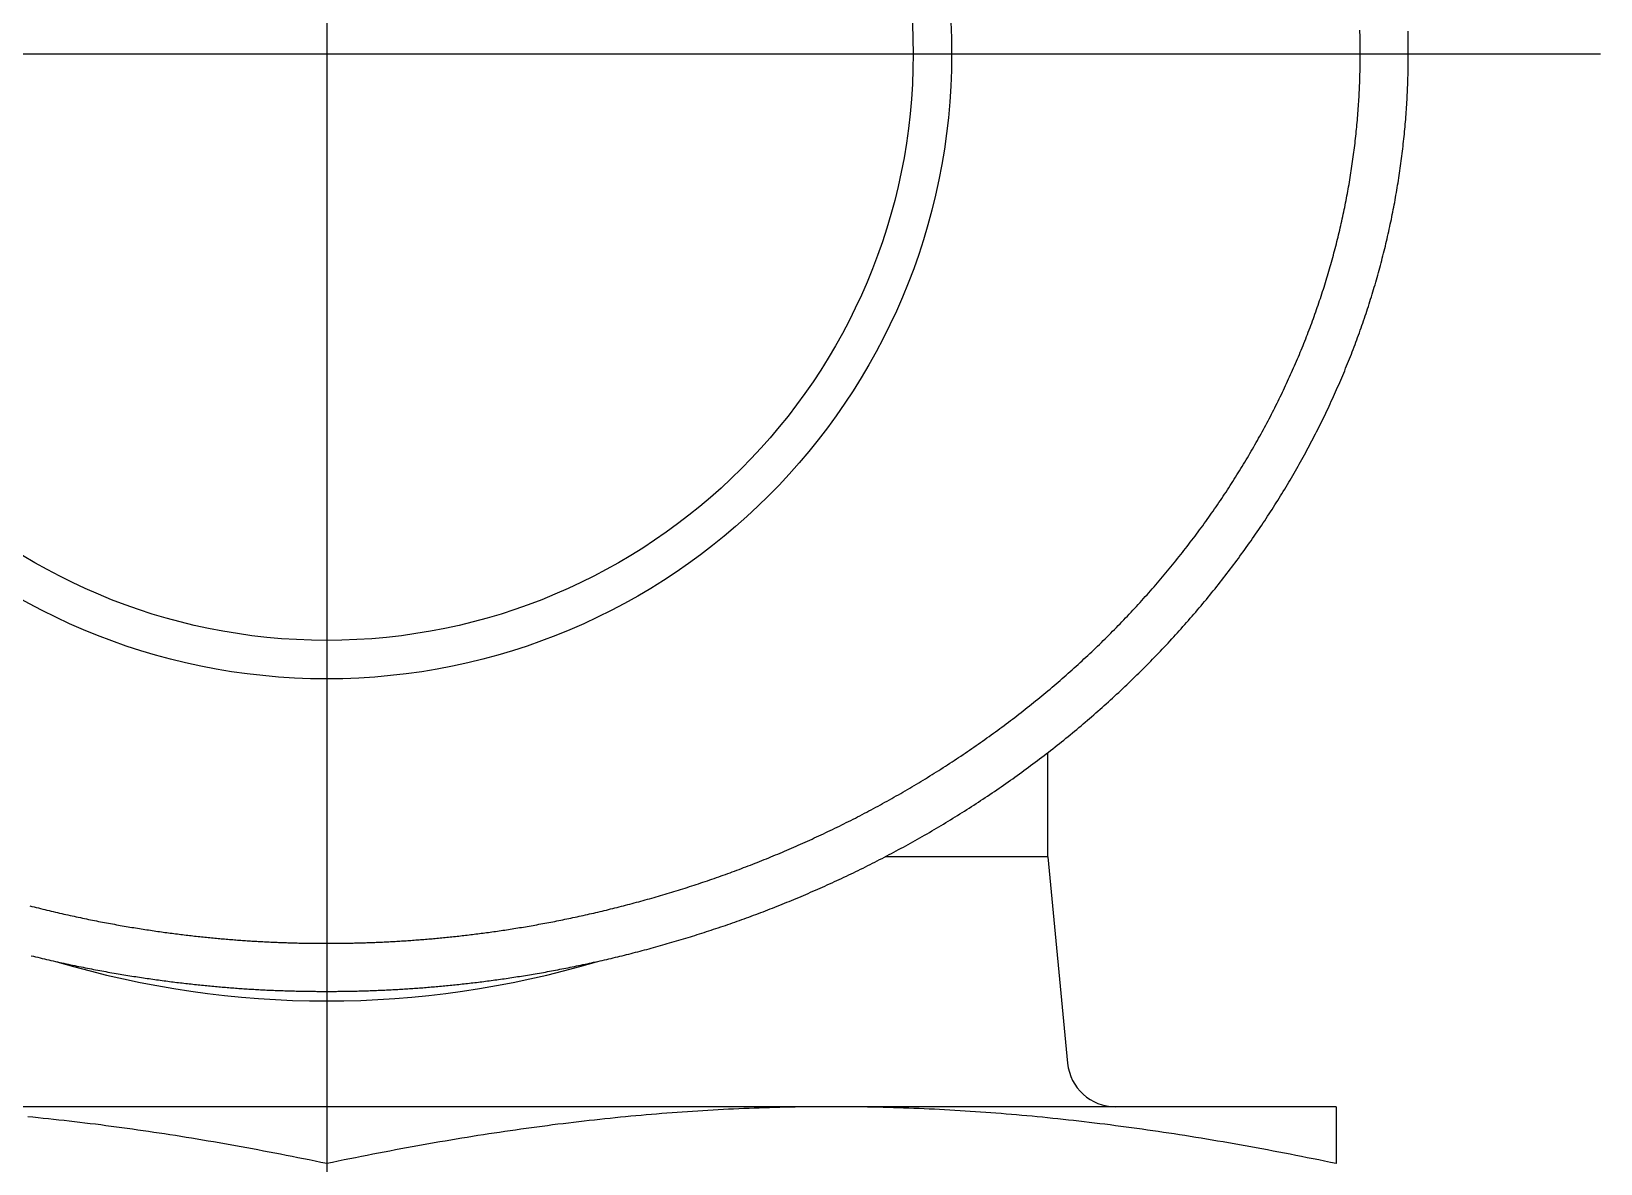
# Model space of a CAD drawing. Extents: x -12.1 to 86.4, y -18.9 to 42.8.
# Drawn here: x 70.1 to 86.42, y 19.41 to 31.18 of the extents above; entities that cross this region are included whole.
import ezdxf

# ---------------------------------------------------------------- set-up
doc = ezdxf.new("R2010")
doc.units = 0
doc.linetypes.add('CENTER', pattern=[50.8, 31.75, -6.35, 6.35, -6.35])
doc.layers.get('0').update_dxf_attribs({"linetype": 'CONTINUOUS'})
doc.layers.add('CENTER', color=1, linetype='CENTER')

msp = doc.modelspace()

# ---------------------------------------------------------------- linework, layer by layer
at = {"color": 7, "linetype": 'CONTINUOUS'}
for p, q in [((80.67332, 22.6), (80.67332, 23.68278)), ((80.67332, 22.6), (78.98165, 22.6)), ((80.67332, 22.6), (80.87985, 20.45214)), ((78.42332, 20), (67.92332, 20)), ((83.67332, 20), (78.42332, 20)), ((83.67332, 20), (83.67332, 19.40878))]:
    msp.add_line(p, q, dxfattribs=at)
at = {"color": 7}
for points in [[(73.1733, 21.7, 0), (73.1895, 21.7, 0), (73.2056, 21.7, 0), (73.2217, 21.7001, 0), (73.2379, 21.7002, 0), (73.254, 21.7003, 0), (73.2701, 21.7004, 0), (73.2862, 21.7005, 0), (73.3023, 21.7006, 0), (73.3184, 21.7008, 0), (73.3345, 21.701, 0), (73.3506, 21.7012, 0), (73.3667, 21.7015, 0), (73.3828, 21.7017, 0), (73.3989, 21.702, 0), (73.415, 21.7023, 0), (73.4311, 21.7026, 0), (73.4472, 21.7029, 0), (73.4633, 21.7033, 0), (73.4794, 21.7037, 0), (73.4955, 21.7041, 0), (73.5116, 21.7045, 0), (73.5277, 21.7049, 0), (73.5439, 21.7054, 0), (73.56, 21.7059, 0), (73.5761, 21.7064, 0), (73.5923, 21.7069, 0), (73.6084, 21.7075, 0), (73.6246, 21.7081, 0), (73.6408, 21.7087, 0), (73.657, 21.7093, 0), (73.6732, 21.7099, 0), (73.6894, 21.7106, 0), (73.7056, 21.7113, 0), (73.7218, 21.712, 0), (73.7381, 21.7127, 0), (73.7543, 21.7134, 0), (73.7706, 21.7142, 0), (73.7869, 21.715, 0), (73.8032, 21.7158, 0), (73.8195, 21.7167, 0), (73.8359, 21.7175, 0), (73.8522, 21.7184, 0), (73.8686, 21.7193, 0), (73.885, 21.7203, 0), (73.9014, 21.7212, 0), (73.9178, 21.7222, 0), (73.9343, 21.7232, 0), (73.9508, 21.7242, 0), (73.9673, 21.7253, 0), (73.9838, 21.7263, 0), (74.0004, 21.7274, 0), (74.017, 21.7285, 0), (74.0336, 21.7297, 0), (74.0502, 21.7308, 0), (74.0668, 21.732, 0), (74.0835, 21.7332, 0), (74.1002, 21.7345, 0), (74.117, 21.7357, 0), (74.1338, 21.737, 0), (74.1505, 21.7383, 0), (74.1674, 21.7397, 0), (74.1842, 21.741, 0), (74.2011, 21.7424, 0), (74.2181, 21.7438, 0), (74.235, 21.7452, 0), (74.252, 21.7467, 0), (74.269, 21.7482, 0), (74.2861, 21.7497, 0), (74.3032, 21.7512, 0), (74.3203, 21.7528, 0), (74.3375, 21.7544, 0), (74.3547, 21.756, 0), (74.372, 21.7576, 0), (74.3893, 21.7593, 0), (74.4066, 21.761, 0), (74.424, 21.7628, 0), (74.4414, 21.7645, 0), (74.4588, 21.7663, 0), (74.4763, 21.7681, 0), (74.4939, 21.77, 0), (74.5115, 21.7719, 0), (74.5291, 21.7738, 0), (74.5468, 21.7757, 0), (74.5645, 21.7777, 0), (74.5823, 21.7797, 0), (74.6001, 21.7818, 0), (74.618, 21.7838, 0), (74.6359, 21.7859, 0), (74.6539, 21.7881, 0), (74.6719, 21.7903, 0), (74.69, 21.7925, 0), (74.7081, 21.7947, 0), (74.7263, 21.797, 0), (74.7445, 21.7993, 0), (74.7628, 21.8016, 0), (74.7811, 21.804, 0), (74.7995, 21.8064, 0), (74.818, 21.8089, 0), (74.8365, 21.8114, 0), (74.855, 21.8139, 0), (74.8737, 21.8165, 0), (74.8923, 21.8191, 0), (74.9111, 21.8217, 0), (74.9299, 21.8244, 0), (74.9488, 21.8271, 0), (74.9677, 21.8299, 0), (74.9867, 21.8326, 0), (75.0057, 21.8355, 0), (75.0249, 21.8383, 0), (75.044, 21.8413, 0), (75.0633, 21.8442, 0), (75.0826, 21.8472, 0), (75.102, 21.8502, 0), (75.1214, 21.8533, 0), (75.1409, 21.8564, 0), (75.1605, 21.8596, 0), (75.1802, 21.8628, 0), (75.1999, 21.866, 0), (75.2197, 21.8693, 0), (75.2396, 21.8727, 0), (75.2595, 21.876, 0), (75.2795, 21.8795, 0), (75.2996, 21.883, 0), (75.3197, 21.8865, 0), (75.3399, 21.8901, 0), (75.3601, 21.8937, 0), (75.3804, 21.8973, 0), (75.4008, 21.9011, 0), (75.4213, 21.9048, 0), (75.4418, 21.9086, 0), (75.4623, 21.9125, 0), (75.483, 21.9164, 0), (75.5036, 21.9204, 0), (75.5244, 21.9244, 0), (75.5452, 21.9284, 0), (75.5661, 21.9325, 0), (75.587, 21.9367, 0), (75.608, 21.9409, 0), (75.629, 21.9451, 0), (75.6501, 21.9494, 0), (75.6712, 21.9537, 0), (75.6924, 21.9581, 0), (75.7137, 21.9626, 0), (75.735, 21.9671, 0), (75.7563, 21.9716, 0), (75.7777, 21.9762, 0), (75.7992, 21.9809, 0), (75.8207, 21.9856, 0), (75.8423, 21.9903, 0), (75.8639, 21.9951, 0), (75.8855, 22, 0), (75.9072, 22.0049, 0), (75.929, 22.0098, 0), (75.9508, 22.0149, 0), (75.9726, 22.0199, 0), (75.9945, 22.025, 0), (76.0165, 22.0302, 0), (76.0384, 22.0354, 0), (76.0605, 22.0407, 0), (76.0825, 22.046, 0), (76.1047, 22.0514, 0), (76.1268, 22.0568, 0), (76.149, 22.0623, 0), (76.1712, 22.0678, 0), (76.1935, 22.0734, 0), (76.2158, 22.0791, 0), (76.2382, 22.0848, 0), (76.2606, 22.0905, 0), (76.283, 22.0963, 0), (76.3055, 22.1022, 0), (76.328, 22.1081, 0), (76.3505, 22.1141, 0), (76.3731, 22.1201, 0), (76.3957, 22.1262, 0), (76.4184, 22.1324, 0), (76.4411, 22.1386, 0), (76.4638, 22.1448, 0), (76.4865, 22.1511, 0), (76.5093, 22.1575, 0), (76.5321, 22.1639, 0), (76.5549, 22.1704, 0), (76.5778, 22.1769, 0), (76.6007, 22.1835, 0), (76.6236, 22.1902, 0), (76.6466, 22.1969, 0), (76.6696, 22.2036, 0), (76.6926, 22.2105, 0), (76.7156, 22.2173, 0), (76.7387, 22.2243, 0), (76.7618, 22.2313, 0), (76.7849, 22.2383, 0), (76.808, 22.2454, 0), (76.8312, 22.2526, 0), (76.8543, 22.2599, 0), (76.8775, 22.2671, 0), (76.9008, 22.2745, 0), (76.924, 22.2819, 0), (76.9473, 22.2894, 0), (76.9706, 22.2969, 0), (76.9939, 22.3045, 0), (77.0172, 22.3122, 0), (77.0405, 22.3199, 0), (77.0639, 22.3276, 0), (77.0873, 22.3355, 0), (77.1106, 22.3434, 0), (77.134, 22.3513, 0), (77.1575, 22.3593, 0), (77.1809, 22.3674, 0), (77.2043, 22.3756, 0), (77.2278, 22.3838, 0), (77.2513, 22.392, 0), (77.2748, 22.4003, 0), (77.2983, 22.4087, 0), (77.3218, 22.4172, 0), (77.3453, 22.4257, 0), (77.3688, 22.4342, 0), (77.3924, 22.4429, 0), (77.416, 22.4516, 0), (77.4395, 22.4603, 0), (77.4631, 22.4691, 0), (77.4867, 22.478, 0), (77.5103, 22.4869, 0), (77.5339, 22.4959, 0), (77.5575, 22.505, 0), (77.5812, 22.5141, 0), (77.6048, 22.5233, 0), (77.6285, 22.5325, 0), (77.6521, 22.5418, 0), (77.6758, 22.5512, 0), (77.6994, 22.5606, 0), (77.7231, 22.5701, 0), (77.7468, 22.5797, 0), (77.7705, 22.5893, 0), (77.7942, 22.599, 0), (77.8179, 22.6088, 0), (77.8416, 22.6186, 0), (77.8653, 22.6284, 0), (77.889, 22.6384, 0), (77.9128, 22.6484, 0), (77.9365, 22.6585, 0), (77.9602, 22.6686, 0), (77.9839, 22.6788, 0), (78.0077, 22.689, 0), (78.0314, 22.6994, 0), (78.0552, 22.7098, 0), (78.0789, 22.7202, 0), (78.1026, 22.7307, 0), (78.1264, 22.7413, 0), (78.1501, 22.7519, 0), (78.1739, 22.7627, 0), (78.1976, 22.7734, 0), (78.2214, 22.7843, 0), (78.2451, 22.7952, 0), (78.2689, 22.8062, 0), (78.2926, 22.8172, 0), (78.3163, 22.8283, 0), (78.3401, 22.8395, 0), (78.3638, 22.8507, 0), (78.3875, 22.862, 0), (78.4113, 22.8734, 0), (78.435, 22.8848, 0), (78.4587, 22.8963, 0), (78.4825, 22.9079, 0), (78.5062, 22.9195, 0), (78.5299, 22.9312, 0), (78.5536, 22.9429, 0), (78.5773, 22.9548, 0), (78.601, 22.9667, 0), (78.6247, 22.9786, 0), (78.6484, 22.9907, 0), (78.672, 23.0028, 0), (78.6957, 23.0149, 0), (78.7194, 23.0272, 0), (78.743, 23.0395, 0), (78.7667, 23.0518, 0), (78.7903, 23.0643, 0), (78.8139, 23.0768, 0), (78.8376, 23.0893, 0), (78.8612, 23.102, 0), (78.8848, 23.1147, 0), (78.9084, 23.1275, 0), (78.9319, 23.1403, 0), (78.9555, 23.1532, 0), (78.9791, 23.1662, 0), (79.0026, 23.1792, 0), (79.0261, 23.1924, 0), (79.0497, 23.2055, 0), (79.0732, 23.2188, 0), (79.0967, 23.2321, 0), (79.1201, 23.2455, 0), (79.1436, 23.259, 0), (79.167, 23.2725, 0), (79.1904, 23.2861, 0), (79.2138, 23.2997, 0), (79.2372, 23.3135, 0), (79.2606, 23.3272, 0), (79.2839, 23.3411, 0), (79.3073, 23.355, 0), (79.3306, 23.369, 0), (79.3539, 23.3831, 0), (79.3772, 23.3972, 0), (79.4004, 23.4114, 0), (79.4236, 23.4256, 0), (79.4468, 23.44, 0), (79.47, 23.4544, 0), (79.4932, 23.4688, 0), (79.5163, 23.4833, 0), (79.5394, 23.4979, 0), (79.5625, 23.5126, 0), (79.5856, 23.5273, 0), (79.6086, 23.5421, 0), (79.6316, 23.5569, 0), (79.6546, 23.5718, 0), (79.6776, 23.5868, 0), (79.7005, 23.6019, 0), (79.7234, 23.617, 0), (79.7463, 23.6321, 0), (79.7691, 23.6474, 0), (79.792, 23.6627, 0), (79.8147, 23.6781, 0), (79.8375, 23.6935, 0), (79.8602, 23.709, 0), (79.8829, 23.7245, 0), (79.9056, 23.7402, 0), (79.9282, 23.7559, 0), (79.9508, 23.7716, 0), (79.9734, 23.7874, 0), (79.9959, 23.8033, 0), (80.0184, 23.8193, 0), (80.0409, 23.8353, 0), (80.0633, 23.8513, 0), (80.0857, 23.8675, 0), (80.1081, 23.8837, 0), (80.1304, 23.9, 0), (80.1527, 23.9163, 0), (80.175, 23.9327, 0), (80.1972, 23.9491, 0), (80.2194, 23.9656, 0), (80.2415, 23.9822, 0), (80.2636, 23.9989, 0), (80.2857, 24.0156, 0), (80.3077, 24.0323, 0), (80.3297, 24.0492, 0), (80.3516, 24.0661, 0), (80.3735, 24.083, 0), (80.3954, 24.1, 0), (80.4172, 24.1171, 0), (80.4389, 24.1342, 0), (80.4607, 24.1514, 0), (80.4824, 24.1687, 0), (80.504, 24.186, 0), (80.5256, 24.2034, 0), (80.5471, 24.2209, 0), (80.5686, 24.2384, 0), (80.5901, 24.2559, 0), (80.6115, 24.2735, 0), (80.6329, 24.2912, 0), (80.6542, 24.309, 0), (80.6755, 24.3268, 0), (80.6967, 24.3446, 0), (80.7179, 24.3625, 0), (80.739, 24.3805, 0), (80.7601, 24.3985, 0), (80.7811, 24.4166, 0), (80.8021, 24.4348, 0), (80.823, 24.453, 0), (80.8439, 24.4712, 0), (80.8647, 24.4895, 0), (80.8855, 24.5079, 0), (80.9062, 24.5263, 0), (80.9269, 24.5448, 0), (80.9475, 24.5633, 0), (80.968, 24.5819, 0), (80.9886, 24.6006, 0), (81.009, 24.6193, 0), (81.0294, 24.638, 0), (81.0498, 24.6568, 0), (81.07, 24.6757, 0), (81.0903, 24.6946, 0), (81.1105, 24.7135, 0), (81.1306, 24.7325, 0), (81.1507, 24.7516, 0), (81.1707, 24.7707, 0), (81.1906, 24.7899, 0), (81.2105, 24.8091, 0), (81.2304, 24.8284, 0), (81.2501, 24.8477, 0), (81.2698, 24.8671, 0), (81.2895, 24.8865, 0), (81.3091, 24.906, 0), (81.3286, 24.9255, 0), (81.3481, 24.945, 0), (81.3675, 24.9647, 0), (81.3869, 24.9843, 0), (81.4062, 25.004, 0), (81.4254, 25.0238, 0), (81.4446, 25.0436, 0), (81.4637, 25.0635, 0), (81.4827, 25.0834, 0), (81.5017, 25.1033, 0), (81.5206, 25.1233, 0), (81.5395, 25.1433, 0), (81.5583, 25.1634, 0), (81.577, 25.1836, 0), (81.5957, 25.2037, 0), (81.6142, 25.224, 0), (81.6328, 25.2442, 0), (81.6512, 25.2645, 0), (81.6696, 25.2849, 0), (81.6879, 25.3053, 0), (81.7062, 25.3257, 0), (81.7244, 25.3462, 0), (81.7425, 25.3667, 0), (81.7605, 25.3873, 0), (81.7785, 25.4079, 0), (81.7964, 25.4286, 0), (81.8142, 25.4492, 0), (81.832, 25.47, 0), (81.8497, 25.4907, 0), (81.8673, 25.5115, 0), (81.8849, 25.5324, 0), (81.9024, 25.5533, 0), (81.9198, 25.5742, 0), (81.9371, 25.5951, 0), (81.9544, 25.6161, 0), (81.9716, 25.6372, 0), (81.9887, 25.6582, 0), (82.0058, 25.6793, 0), (82.0228, 25.7005, 0), (82.0397, 25.7216, 0), (82.0565, 25.7428, 0), (82.0733, 25.7641, 0), (82.09, 25.7854, 0), (82.1066, 25.8067, 0), (82.1232, 25.828, 0), (82.1396, 25.8494, 0), (82.156, 25.8708, 0), (82.1724, 25.8922, 0), (82.1886, 25.9137, 0), (82.2048, 25.9352, 0), (82.2209, 25.9567, 0), (82.237, 25.9783, 0), (82.2529, 25.9999, 0), (82.2688, 26.0215, 0), (82.2846, 26.0432, 0), (82.3003, 26.0649, 0), (82.316, 26.0866, 0), (82.3316, 26.1083, 0), (82.3471, 26.1301, 0), (82.3625, 26.1519, 0), (82.3779, 26.1737, 0), (82.3932, 26.1955, 0), (82.4084, 26.2174, 0), (82.4235, 26.2393, 0), (82.4385, 26.2612, 0), (82.4535, 26.2832, 0), (82.4684, 26.3051, 0), (82.4832, 26.3271, 0), (82.4979, 26.3492, 0), (82.5126, 26.3712, 0), (82.5272, 26.3933, 0), (82.5417, 26.4154, 0), (82.5561, 26.4375, 0), (82.5704, 26.4596, 0), (82.5847, 26.4818, 0), (82.5989, 26.504, 0), (82.613, 26.5262, 0), (82.627, 26.5484, 0), (82.641, 26.5706, 0), (82.6549, 26.5929, 0), (82.6686, 26.6152, 0), (82.6824, 26.6375, 0), (82.696, 26.6598, 0), (82.7096, 26.6822, 0), (82.7231, 26.7046, 0), (82.7365, 26.7269, 0), (82.7498, 26.7494, 0), (82.7631, 26.7718, 0), (82.7762, 26.7943, 0), (82.7893, 26.8167, 0), (82.8024, 26.8392, 0), (82.8153, 26.8617, 0), (82.8282, 26.8843, 0), (82.841, 26.9068, 0), (82.8537, 26.9294, 0), (82.8663, 26.952, 0), (82.8789, 26.9746, 0), (82.8914, 26.9973, 0), (82.9038, 27.0199, 0), (82.9161, 27.0426, 0), (82.9284, 27.0653, 0), (82.9406, 27.088, 0), (82.9527, 27.1107, 0), (82.9647, 27.1334, 0), (82.9766, 27.1562, 0), (82.9885, 27.179, 0), (83.0003, 27.2018, 0), (83.012, 27.2246, 0), (83.0237, 27.2474, 0), (83.0352, 27.2703, 0), (83.0467, 27.2931, 0), (83.0581, 27.316, 0), (83.0695, 27.3389, 0), (83.0807, 27.3618, 0), (83.0919, 27.3848, 0), (83.103, 27.4077, 0), (83.114, 27.4307, 0), (83.125, 27.4536, 0), (83.1359, 27.4766, 0), (83.1467, 27.4996, 0), (83.1574, 27.5227, 0), (83.168, 27.5457, 0), (83.1786, 27.5688, 0), (83.1891, 27.5918, 0), (83.1995, 27.6149, 0), (83.2099, 27.638, 0), (83.2201, 27.6611, 0), (83.2303, 27.6842, 0), (83.2405, 27.7074, 0), (83.2505, 27.7305, 0), (83.2605, 27.7537, 0), (83.2703, 27.7769, 0), (83.2802, 27.8001, 0), (83.2899, 27.8233, 0), (83.2996, 27.8465, 0), (83.3091, 27.8698, 0), (83.3187, 27.893, 0), (83.3281, 27.9163, 0), (83.3374, 27.9395, 0), (83.3467, 27.9628, 0), (83.3559, 27.9861, 0), (83.3651, 28.0094, 0), (83.3741, 28.0327, 0), (83.3831, 28.0561, 0), (83.392, 28.0794, 0), (83.4008, 28.1028, 0), (83.4096, 28.1261, 0), (83.4183, 28.1495, 0), (83.4269, 28.1729, 0), (83.4354, 28.1963, 0), (83.4439, 28.2197, 0), (83.4522, 28.2431, 0), (83.4605, 28.2666, 0), (83.4688, 28.29, 0), (83.4769, 28.3135, 0), (83.485, 28.3369, 0), (83.493, 28.3604, 0), (83.5009, 28.3839, 0), (83.5088, 28.4074, 0), (83.5166, 28.4309, 0), (83.5243, 28.4544, 0), (83.5319, 28.4779, 0), (83.5394, 28.5015, 0), (83.5469, 28.525, 0), (83.5543, 28.5486, 0), (83.5617, 28.5721, 0), (83.5689, 28.5957, 0), (83.5761, 28.6193, 0), (83.5832, 28.6429, 0), (83.5902, 28.6664, 0), (83.5972, 28.6901, 0), (83.6041, 28.7137, 0), (83.6109, 28.7373, 0), (83.6176, 28.7609, 0), (83.6243, 28.7846, 0), (83.6309, 28.8082, 0), (83.6374, 28.8319, 0), (83.6438, 28.8555, 0), (83.6502, 28.8792, 0), (83.6565, 28.9029, 0), (83.6627, 28.9266, 0), (83.6688, 28.9502, 0), (83.6749, 28.9739, 0), (83.6809, 28.9976, 0), (83.6868, 29.0214, 0), (83.6926, 29.0451, 0), (83.6984, 29.0688, 0), (83.7041, 29.0925, 0), (83.7097, 29.1163, 0), (83.7153, 29.14, 0), (83.7208, 29.1638, 0), (83.7262, 29.1875, 0), (83.7315, 29.2113, 0), (83.7367, 29.2351, 0), (83.7419, 29.2588, 0), (83.747, 29.2826, 0), (83.7521, 29.3064, 0), (83.757, 29.3302, 0), (83.7619, 29.354, 0), (83.7667, 29.3778, 0), (83.7715, 29.4016, 0), (83.7761, 29.4254, 0), (83.7807, 29.4492, 0), (83.7852, 29.473, 0), (83.7897, 29.4969, 0), (83.7941, 29.5207, 0), (83.7984, 29.5445, 0), (83.8026, 29.5684, 0), (83.8068, 29.5922, 0), (83.8108, 29.6161, 0), (83.8148, 29.6399, 0), (83.8188, 29.6638, 0), (83.8226, 29.6876, 0), (83.8264, 29.7115, 0), (83.8301, 29.7354, 0), (83.8338, 29.7592, 0), (83.8374, 29.7831, 0), (83.8409, 29.807, 0), (83.8443, 29.8309, 0), (83.8476, 29.8548, 0), (83.8509, 29.8787, 0), (83.8541, 29.9026, 0), (83.8572, 29.9264, 0), (83.8603, 29.9503, 0), (83.8633, 29.9743, 0), (83.8662, 29.9982, 0), (83.8691, 30.0221, 0), (83.8718, 30.046, 0), (83.8745, 30.0699, 0), (83.8771, 30.0938, 0), (83.8797, 30.1177, 0), (83.8822, 30.1417, 0), (83.8846, 30.1656, 0), (83.8869, 30.1895, 0), (83.8892, 30.2134, 0), (83.8914, 30.2374, 0), (83.8935, 30.2613, 0), (83.8955, 30.2852, 0), (83.8975, 30.3092, 0), (83.8994, 30.3331, 0), (83.9012, 30.3571, 0), (83.903, 30.381, 0), (83.9046, 30.405, 0), (83.9062, 30.4289, 0), (83.9078, 30.4529, 0), (83.9092, 30.4768, 0), (83.9106, 30.5008, 0), (83.9119, 30.5247, 0), (83.9132, 30.5487, 0), (83.9144, 30.5726, 0), (83.9155, 30.5966, 0), (83.9165, 30.6205, 0), (83.9175, 30.6445, 0), (83.9183, 30.6685, 0), (83.9191, 30.6924, 0), (83.9199, 30.7164, 0), (83.9206, 30.7403, 0), (83.9212, 30.7643, 0), (83.9217, 30.7883, 0), (83.9221, 30.8122, 0), (83.9225, 30.8362, 0), (83.9228, 30.8601, 0), (83.923, 30.8841, 0), (83.9232, 30.9081, 0), (83.9233, 30.932, 0), (83.9233, 30.956, 0), (83.9233, 30.98, 0), (83.9231, 31.0039, 0), (83.9229, 31.0279, 0), (83.9227, 31.0519, 0), (83.9223, 31.0758, 0), (83.9219, 31.0998, 0), (83.9214, 31.1238, 0), (83.9208, 31.1477, 0), (83.9202, 31.1717, 0), (83.9195, 31.1956, 0)], [(73.1733, 21.2, 0), (73.1901, 21.2, 0), (73.2069, 21.2, 0), (73.2237, 21.2001, 0), (73.2405, 21.2002, 0), (73.2572, 21.2003, 0), (73.274, 21.2004, 0), (73.2907, 21.2005, 0), (73.3075, 21.2007, 0), (73.3242, 21.2008, 0), (73.341, 21.201, 0), (73.3577, 21.2013, 0), (73.3745, 21.2015, 0), (73.3912, 21.2018, 0), (73.4079, 21.2021, 0), (73.4247, 21.2024, 0), (73.4414, 21.2027, 0), (73.4582, 21.2031, 0), (73.4749, 21.2034, 0), (73.4917, 21.2038, 0), (73.5084, 21.2042, 0), (73.5252, 21.2047, 0), (73.5419, 21.2051, 0), (73.5587, 21.2056, 0), (73.5755, 21.2061, 0), (73.5923, 21.2067, 0), (73.6091, 21.2072, 0), (73.6259, 21.2078, 0), (73.6427, 21.2084, 0), (73.6595, 21.209, 0), (73.6763, 21.2096, 0), (73.6932, 21.2103, 0), (73.71, 21.211, 0), (73.7269, 21.2117, 0), (73.7438, 21.2124, 0), (73.7607, 21.2132, 0), (73.7776, 21.214, 0), (73.7945, 21.2148, 0), (73.8115, 21.2156, 0), (73.8284, 21.2165, 0), (73.8454, 21.2173, 0), (73.8624, 21.2182, 0), (73.8794, 21.2192, 0), (73.8965, 21.2201, 0), (73.9135, 21.2211, 0), (73.9306, 21.2221, 0), (73.9477, 21.2231, 0), (73.9648, 21.2241, 0), (73.982, 21.2252, 0), (73.9991, 21.2263, 0), (74.0163, 21.2274, 0), (74.0335, 21.2285, 0), (74.0508, 21.2297, 0), (74.068, 21.2309, 0), (74.0853, 21.2321, 0), (74.1027, 21.2333, 0), (74.12, 21.2346, 0), (74.1374, 21.2359, 0), (74.1548, 21.2372, 0), (74.1723, 21.2385, 0), (74.1897, 21.2399, 0), (74.2072, 21.2413, 0), (74.2248, 21.2427, 0), (74.2424, 21.2441, 0), (74.26, 21.2456, 0), (74.2776, 21.2471, 0), (74.2953, 21.2486, 0), (74.313, 21.2501, 0), (74.3307, 21.2517, 0), (74.3485, 21.2533, 0), (74.3664, 21.2549, 0), (74.3842, 21.2566, 0), (74.4021, 21.2582, 0), (74.4201, 21.26, 0), (74.4381, 21.2617, 0), (74.4561, 21.2635, 0), (74.4742, 21.2653, 0), (74.4923, 21.2671, 0), (74.5104, 21.269, 0), (74.5286, 21.2709, 0), (74.5469, 21.2728, 0), (74.5652, 21.2748, 0), (74.5835, 21.2768, 0), (74.6019, 21.2788, 0), (74.6204, 21.2808, 0), (74.6389, 21.2829, 0), (74.6574, 21.2851, 0), (74.676, 21.2872, 0), (74.6946, 21.2894, 0), (74.7133, 21.2916, 0), (74.7321, 21.2939, 0), (74.7509, 21.2962, 0), (74.7697, 21.2985, 0), (74.7886, 21.3009, 0), (74.8076, 21.3033, 0), (74.8266, 21.3057, 0), (74.8457, 21.3082, 0), (74.8648, 21.3107, 0), (74.884, 21.3133, 0), (74.9033, 21.3159, 0), (74.9226, 21.3185, 0), (74.942, 21.3212, 0), (74.9614, 21.3239, 0), (74.9809, 21.3266, 0), (75.0005, 21.3294, 0), (75.0201, 21.3322, 0), (75.0398, 21.3351, 0), (75.0596, 21.338, 0), (75.0794, 21.3409, 0), (75.0993, 21.3439, 0), (75.1193, 21.3469, 0), (75.1393, 21.35, 0), (75.1594, 21.3531, 0), (75.1796, 21.3563, 0), (75.1998, 21.3595, 0), (75.2201, 21.3627, 0), (75.2405, 21.366, 0), (75.2609, 21.3693, 0), (75.2815, 21.3727, 0), (75.3021, 21.3762, 0), (75.3227, 21.3796, 0), (75.3435, 21.3832, 0), (75.3643, 21.3867, 0), (75.3852, 21.3903, 0), (75.4061, 21.394, 0), (75.4271, 21.3977, 0), (75.4482, 21.4015, 0), (75.4693, 21.4053, 0), (75.4906, 21.4092, 0), (75.5118, 21.4131, 0), (75.5332, 21.4171, 0), (75.5546, 21.4211, 0), (75.576, 21.4251, 0), (75.5976, 21.4293, 0), (75.6192, 21.4334, 0), (75.6408, 21.4376, 0), (75.6625, 21.4419, 0), (75.6843, 21.4462, 0), (75.7061, 21.4506, 0), (75.728, 21.455, 0), (75.75, 21.4595, 0), (75.772, 21.464, 0), (75.794, 21.4686, 0), (75.8162, 21.4732, 0), (75.8383, 21.4779, 0), (75.8606, 21.4826, 0), (75.8829, 21.4874, 0), (75.9052, 21.4923, 0), (75.9276, 21.4971, 0), (75.95, 21.5021, 0), (75.9725, 21.5071, 0), (75.9951, 21.5121, 0), (76.0177, 21.5172, 0), (76.0403, 21.5224, 0), (76.063, 21.5276, 0), (76.0858, 21.5329, 0), (76.1086, 21.5382, 0), (76.1314, 21.5436, 0), (76.1543, 21.549, 0), (76.1772, 21.5545, 0), (76.2002, 21.5601, 0), (76.2232, 21.5657, 0), (76.2463, 21.5713, 0), (76.2694, 21.577, 0), (76.2926, 21.5828, 0), (76.3158, 21.5886, 0), (76.339, 21.5945, 0), (76.3623, 21.6004, 0), (76.3856, 21.6064, 0), (76.409, 21.6125, 0), (76.4324, 21.6186, 0), (76.4558, 21.6247, 0), (76.4793, 21.631, 0), (76.5028, 21.6372, 0), (76.5263, 21.6436, 0), (76.5499, 21.65, 0), (76.5735, 21.6564, 0), (76.5972, 21.6629, 0), (76.6209, 21.6695, 0), (76.6446, 21.6762, 0), (76.6684, 21.6828, 0), (76.6922, 21.6896, 0), (76.716, 21.6964, 0), (76.7398, 21.7033, 0), (76.7637, 21.7102, 0), (76.7876, 21.7172, 0), (76.8116, 21.7242, 0), (76.8355, 21.7313, 0), (76.8595, 21.7385, 0), (76.8836, 21.7457, 0), (76.9076, 21.753, 0), (76.9317, 21.7604, 0), (76.9558, 21.7678, 0), (76.9799, 21.7753, 0), (77.0041, 21.7828, 0), (77.0283, 21.7904, 0), (77.0524, 21.7981, 0), (77.0767, 21.8058, 0), (77.1009, 21.8136, 0), (77.1252, 21.8214, 0), (77.1495, 21.8293, 0), (77.1738, 21.8373, 0), (77.1981, 21.8453, 0), (77.2224, 21.8534, 0), (77.2468, 21.8616, 0), (77.2712, 21.8698, 0), (77.2956, 21.8781, 0), (77.32, 21.8865, 0), (77.3444, 21.8949, 0), (77.3688, 21.9034, 0), (77.3933, 21.9119, 0), (77.4177, 21.9205, 0), (77.4422, 21.9292, 0), (77.4667, 21.938, 0), (77.4912, 21.9468, 0), (77.5158, 21.9556, 0), (77.5403, 21.9646, 0), (77.5649, 21.9735, 0), (77.5894, 21.9826, 0), (77.614, 21.9917, 0), (77.6386, 22.0009, 0), (77.6632, 22.0102, 0), (77.6878, 22.0195, 0), (77.7124, 22.0289, 0), (77.737, 22.0383, 0), (77.7617, 22.0478, 0), (77.7863, 22.0574, 0), (77.811, 22.067, 0), (77.8357, 22.0767, 0), (77.8603, 22.0865, 0), (77.885, 22.0964, 0), (77.9097, 22.1063, 0), (77.9344, 22.1162, 0), (77.9591, 22.1263, 0), (77.9839, 22.1364, 0), (78.0086, 22.1465, 0), (78.0333, 22.1568, 0), (78.058, 22.1671, 0), (78.0828, 22.1775, 0), (78.1075, 22.1879, 0), (78.1323, 22.1984, 0), (78.157, 22.209, 0), (78.1818, 22.2196, 0), (78.2066, 22.2303, 0), (78.2313, 22.2411, 0), (78.2561, 22.2519, 0), (78.2809, 22.2628, 0), (78.3057, 22.2738, 0), (78.3304, 22.2848, 0), (78.3552, 22.2959, 0), (78.38, 22.3071, 0), (78.4048, 22.3184, 0), (78.4296, 22.3297, 0), (78.4543, 22.3411, 0), (78.4791, 22.3525, 0), (78.5039, 22.364, 0), (78.5287, 22.3756, 0), (78.5535, 22.3873, 0), (78.5783, 22.399, 0), (78.603, 22.4108, 0), (78.6278, 22.4227, 0), (78.6526, 22.4346, 0), (78.6773, 22.4466, 0), (78.7021, 22.4587, 0), (78.7269, 22.4708, 0), (78.7516, 22.483, 0), (78.7764, 22.4953, 0), (78.8011, 22.5077, 0), (78.8259, 22.5201, 0), (78.8506, 22.5326, 0), (78.8754, 22.5452, 0), (78.9001, 22.5578, 0), (78.9248, 22.5705, 0), (78.9495, 22.5833, 0), (78.9742, 22.5961, 0), (78.999, 22.6091, 0), (79.0236, 22.6221, 0), (79.0483, 22.6351, 0), (79.073, 22.6482, 0), (79.0977, 22.6615, 0), (79.1223, 22.6747, 0), (79.147, 22.6881, 0), (79.1716, 22.7015, 0), (79.1963, 22.715, 0), (79.2209, 22.7286, 0), (79.2455, 22.7422, 0), (79.2701, 22.7559, 0), (79.2946, 22.7697, 0), (79.3192, 22.7835, 0), (79.3438, 22.7975, 0), (79.3683, 22.8114, 0), (79.3928, 22.8255, 0), (79.4173, 22.8396, 0), (79.4418, 22.8538, 0), (79.4663, 22.8681, 0), (79.4907, 22.8825, 0), (79.5152, 22.8969, 0), (79.5396, 22.9114, 0), (79.564, 22.9259, 0), (79.5883, 22.9406, 0), (79.6127, 22.9553, 0), (79.637, 22.97, 0), (79.6613, 22.9849, 0), (79.6856, 22.9998, 0), (79.7099, 23.0148, 0), (79.7342, 23.0298, 0), (79.7584, 23.0449, 0), (79.7826, 23.0601, 0), (79.8068, 23.0754, 0), (79.8309, 23.0907, 0), (79.8551, 23.1061, 0), (79.8792, 23.1216, 0), (79.9032, 23.1371, 0), (79.9273, 23.1527, 0), (79.9513, 23.1684, 0), (79.9753, 23.1841, 0), (79.9993, 23.2, 0), (80.0232, 23.2158, 0), (80.0471, 23.2318, 0), (80.071, 23.2478, 0), (80.0949, 23.2639, 0), (80.1187, 23.2801, 0), (80.1425, 23.2963, 0), (80.1663, 23.3126, 0), (80.19, 23.3289, 0), (80.2137, 23.3454, 0), (80.2374, 23.3619, 0), (80.261, 23.3784, 0), (80.2846, 23.3951, 0), (80.3082, 23.4118, 0), (80.3317, 23.4285, 0), (80.3552, 23.4454, 0), (80.3786, 23.4623, 0), (80.4021, 23.4792, 0), (80.4254, 23.4963, 0), (80.4488, 23.5134, 0), (80.4721, 23.5305, 0), (80.4954, 23.5478, 0), (80.5186, 23.5651, 0), (80.5418, 23.5825, 0), (80.565, 23.5999, 0), (80.5881, 23.6174, 0), (80.6112, 23.635, 0), (80.6342, 23.6526, 0), (80.6572, 23.6703, 0), (80.6801, 23.6881, 0), (80.7031, 23.7059, 0), (80.7259, 23.7238, 0), (80.7487, 23.7418, 0), (80.7715, 23.7598, 0), (80.7943, 23.7779, 0), (80.8169, 23.7961, 0), (80.8396, 23.8143, 0), (80.8622, 23.8326, 0), (80.8847, 23.8509, 0), (80.9072, 23.8694, 0), (80.9297, 23.8878, 0), (80.9521, 23.9064, 0), (80.9745, 23.925, 0), (80.9968, 23.9437, 0), (81.019, 23.9624, 0), (81.0413, 23.9812, 0), (81.0634, 24.0001, 0), (81.0855, 24.019, 0), (81.1076, 24.0379, 0), (81.1296, 24.057, 0), (81.1516, 24.0761, 0), (81.1735, 24.0952, 0), (81.1953, 24.1145, 0), (81.2171, 24.1337, 0), (81.2389, 24.1531, 0), (81.2606, 24.1725, 0), (81.2822, 24.1919, 0), (81.3038, 24.2114, 0), (81.3253, 24.231, 0), (81.3468, 24.2506, 0), (81.3682, 24.2703, 0), (81.3896, 24.2901, 0), (81.4109, 24.3099, 0), (81.4322, 24.3297, 0), (81.4534, 24.3496, 0), (81.4745, 24.3696, 0), (81.4956, 24.3896, 0), (81.5166, 24.4097, 0), (81.5375, 24.4298, 0), (81.5584, 24.45, 0), (81.5793, 24.4703, 0), (81.6001, 24.4906, 0), (81.6208, 24.5109, 0), (81.6414, 24.5313, 0), (81.662, 24.5518, 0), (81.6826, 24.5723, 0), (81.7031, 24.5929, 0), (81.7235, 24.6135, 0), (81.7438, 24.6342, 0), (81.7641, 24.6549, 0), (81.7843, 24.6757, 0), (81.8045, 24.6965, 0), (81.8245, 24.7173, 0), (81.8446, 24.7383, 0), (81.8645, 24.7593, 0), (81.8844, 24.7803, 0), (81.9042, 24.8014, 0), (81.924, 24.8225, 0), (81.9437, 24.8437, 0), (81.9633, 24.8649, 0), (81.9829, 24.8862, 0), (82.0023, 24.9075, 0), (82.0218, 24.9288, 0), (82.0411, 24.9503, 0), (82.0604, 24.9717, 0), (82.0796, 24.9932, 0), (82.0987, 25.0148, 0), (82.1178, 25.0364, 0), (82.1368, 25.058, 0), (82.1557, 25.0797, 0), (82.1745, 25.1014, 0), (82.1933, 25.1232, 0), (82.212, 25.145, 0), (82.2306, 25.1669, 0), (82.2492, 25.1888, 0), (82.2677, 25.2107, 0), (82.2861, 25.2327, 0), (82.3044, 25.2548, 0), (82.3227, 25.2768, 0), (82.3409, 25.2989, 0), (82.359, 25.3211, 0), (82.3771, 25.3433, 0), (82.395, 25.3655, 0), (82.4129, 25.3878, 0), (82.4307, 25.4101, 0), (82.4485, 25.4324, 0), (82.4662, 25.4548, 0), (82.4837, 25.4772, 0), (82.5013, 25.4997, 0), (82.5187, 25.5222, 0), (82.5361, 25.5447, 0), (82.5534, 25.5673, 0), (82.5706, 25.5898, 0), (82.5877, 25.6125, 0), (82.6048, 25.6351, 0), (82.6217, 25.6578, 0), (82.6387, 25.6806, 0), (82.6555, 25.7033, 0), (82.6722, 25.7261, 0), (82.6889, 25.749, 0), (82.7055, 25.7718, 0), (82.722, 25.7947, 0), (82.7384, 25.8177, 0), (82.7548, 25.8406, 0), (82.7711, 25.8636, 0), (82.7873, 25.8866, 0), (82.8034, 25.9097, 0), (82.8194, 25.9327, 0), (82.8354, 25.9559, 0), (82.8512, 25.979, 0), (82.867, 26.0021, 0), (82.8828, 26.0253, 0), (82.8984, 26.0485, 0), (82.9139, 26.0718, 0), (82.9294, 26.0951, 0), (82.9448, 26.1184, 0), (82.9601, 26.1417, 0), (82.9753, 26.165, 0), (82.9905, 26.1884, 0), (83.0055, 26.2118, 0), (83.0205, 26.2352, 0), (83.0354, 26.2586, 0), (83.0502, 26.2821, 0), (83.065, 26.3056, 0), (83.0796, 26.3291, 0), (83.0942, 26.3527, 0), (83.1087, 26.3762, 0), (83.1231, 26.3998, 0), (83.1374, 26.4234, 0), (83.1517, 26.4471, 0), (83.1658, 26.4707, 0), (83.1799, 26.4944, 0), (83.1939, 26.5181, 0), (83.2078, 26.5418, 0), (83.2217, 26.5656, 0), (83.2354, 26.5894, 0), (83.2491, 26.6131, 0), (83.2627, 26.637, 0), (83.2763, 26.6608, 0), (83.2897, 26.6847, 0), (83.3031, 26.7086, 0), (83.3163, 26.7325, 0), (83.3295, 26.7564, 0), (83.3427, 26.7803, 0), (83.3557, 26.8043, 0), (83.3687, 26.8283, 0), (83.3815, 26.8523, 0), (83.3943, 26.8763, 0), (83.407, 26.9004, 0), (83.4197, 26.9245, 0), (83.4322, 26.9486, 0), (83.4447, 26.9727, 0), (83.4571, 26.9968, 0), (83.4694, 27.0209, 0), (83.4817, 27.0451, 0), (83.4938, 27.0693, 0), (83.5059, 27.0935, 0), (83.5179, 27.1177, 0), (83.5298, 27.142, 0), (83.5416, 27.1663, 0), (83.5534, 27.1905, 0), (83.5651, 27.2148, 0), (83.5766, 27.2392, 0), (83.5882, 27.2635, 0), (83.5996, 27.2878, 0), (83.6109, 27.3122, 0), (83.6222, 27.3366, 0), (83.6334, 27.361, 0), (83.6445, 27.3854, 0), (83.6556, 27.4099, 0), (83.6665, 27.4343, 0), (83.6774, 27.4588, 0), (83.6882, 27.4833, 0), (83.6989, 27.5078, 0), (83.7095, 27.5323, 0), (83.7201, 27.5568, 0), (83.7305, 27.5814, 0), (83.7409, 27.606, 0), (83.7513, 27.6305, 0), (83.7615, 27.6551, 0), (83.7716, 27.6798, 0), (83.7817, 27.7044, 0), (83.7917, 27.729, 0), (83.8016, 27.7537, 0), (83.8115, 27.7783, 0), (83.8212, 27.803, 0), (83.8309, 27.8277, 0), (83.8405, 27.8524, 0), (83.85, 27.8772, 0), (83.8594, 27.9019, 0), (83.8688, 27.9267, 0), (83.8781, 27.9514, 0), (83.8873, 27.9762, 0), (83.8964, 28.001, 0), (83.9054, 28.0258, 0), (83.9144, 28.0506, 0), (83.9233, 28.0754, 0), (83.9321, 28.1003, 0), (83.9408, 28.1251, 0), (83.9494, 28.15, 0), (83.958, 28.1749, 0), (83.9665, 28.1998, 0), (83.9749, 28.2247, 0), (83.9832, 28.2496, 0), (83.9915, 28.2745, 0), (83.9996, 28.2995, 0), (84.0077, 28.3244, 0), (84.0157, 28.3494, 0), (84.0237, 28.3743, 0), (84.0315, 28.3993, 0), (84.0393, 28.4243, 0), (84.047, 28.4493, 0), (84.0546, 28.4743, 0), (84.0622, 28.4993, 0), (84.0696, 28.5244, 0), (84.077, 28.5494, 0), (84.0843, 28.5745, 0), (84.0915, 28.5995, 0), (84.0987, 28.6246, 0), (84.1057, 28.6497, 0), (84.1127, 28.6748, 0), (84.1196, 28.6999, 0), (84.1265, 28.725, 0), (84.1332, 28.7501, 0), (84.1399, 28.7752, 0), (84.1465, 28.8004, 0), (84.153, 28.8255, 0), (84.1594, 28.8507, 0), (84.1658, 28.8758, 0), (84.1721, 28.901, 0), (84.1783, 28.9262, 0), (84.1844, 28.9514, 0), (84.1905, 28.9765, 0), (84.1964, 29.0017, 0), (84.2023, 29.027, 0), (84.2081, 29.0522, 0), (84.2139, 29.0774, 0), (84.2195, 29.1026, 0), (84.2251, 29.1279, 0), (84.2306, 29.1531, 0), (84.236, 29.1783, 0), (84.2414, 29.2036, 0), (84.2467, 29.2289, 0), (84.2518, 29.2541, 0), (84.257, 29.2794, 0), (84.262, 29.3047, 0), (84.2669, 29.33, 0), (84.2718, 29.3553, 0), (84.2766, 29.3806, 0), (84.2813, 29.4059, 0), (84.286, 29.4312, 0), (84.2906, 29.4565, 0), (84.2951, 29.4818, 0), (84.2995, 29.5071, 0), (84.3038, 29.5325, 0), (84.3081, 29.5578, 0), (84.3122, 29.5832, 0), (84.3163, 29.6085, 0), (84.3204, 29.6339, 0), (84.3243, 29.6592, 0), (84.3282, 29.6846, 0), (84.332, 29.7099, 0), (84.3357, 29.7353, 0), (84.3393, 29.7607, 0), (84.3429, 29.7861, 0), (84.3464, 29.8114, 0), (84.3498, 29.8368, 0), (84.3531, 29.8622, 0), (84.3564, 29.8876, 0), (84.3595, 29.913, 0), (84.3626, 29.9384, 0), (84.3656, 29.9638, 0), (84.3686, 29.9892, 0), (84.3714, 30.0146, 0), (84.3742, 30.0401, 0), (84.3769, 30.0655, 0), (84.3796, 30.0909, 0), (84.3821, 30.1163, 0), (84.3846, 30.1417, 0), (84.387, 30.1672, 0), (84.3893, 30.1926, 0), (84.3916, 30.218, 0), (84.3938, 30.2435, 0), (84.3959, 30.2689, 0), (84.3979, 30.2944, 0), (84.3998, 30.3198, 0), (84.4017, 30.3453, 0), (84.4035, 30.3707, 0), (84.4052, 30.3962, 0), (84.4068, 30.4216, 0), (84.4084, 30.4471, 0), (84.4098, 30.4725, 0), (84.4112, 30.498, 0), (84.4126, 30.5234, 0), (84.4138, 30.5489, 0), (84.415, 30.5744, 0), (84.4161, 30.5998, 0), (84.4171, 30.6253, 0), (84.418, 30.6507, 0), (84.4189, 30.6762, 0), (84.4197, 30.7017, 0), (84.4204, 30.7271, 0), (84.421, 30.7526, 0), (84.4216, 30.7781, 0), (84.4221, 30.8036, 0), (84.4225, 30.829, 0), (84.4228, 30.8545, 0), (84.423, 30.88, 0), (84.4232, 30.9054, 0), (84.4233, 30.9309, 0), (84.4233, 30.9564, 0), (84.4233, 30.9819, 0), (84.4231, 31.0073, 0), (84.4229, 31.0328, 0), (84.4226, 31.0583, 0), (84.4223, 31.0838, 0), (84.4218, 31.1092, 0), (84.4213, 31.1347, 0), (84.4207, 31.1602, 0), (84.42, 31.1856, 0)], [(70.0857, 22.0901, 0), (70.1081, 22.0844, 0), (70.1304, 22.0787, 0), (70.1528, 22.073, 0), (70.175, 22.0674, 0), (70.1973, 22.0619, 0), (70.2195, 22.0564, 0), (70.2416, 22.051, 0), (70.2637, 22.0456, 0), (70.2858, 22.0403, 0), (70.3079, 22.035, 0), (70.3298, 22.0298, 0), (70.3518, 22.0246, 0), (70.3737, 22.0195, 0), (70.3955, 22.0145, 0), (70.4173, 22.0095, 0), (70.4391, 22.0045, 0), (70.4608, 21.9996, 0), (70.4825, 21.9948, 0), (70.5041, 21.99, 0), (70.5257, 21.9852, 0), (70.5472, 21.9805, 0), (70.5687, 21.9759, 0), (70.5901, 21.9713, 0), (70.6115, 21.9668, 0), (70.6328, 21.9623, 0), (70.654, 21.9579, 0), (70.6752, 21.9535, 0), (70.6964, 21.9491, 0), (70.7175, 21.9449, 0), (70.7385, 21.9406, 0), (70.7595, 21.9364, 0), (70.7804, 21.9323, 0), (70.8013, 21.9282, 0), (70.8221, 21.9242, 0), (70.8429, 21.9202, 0), (70.8636, 21.9162, 0), (70.8842, 21.9124, 0), (70.9048, 21.9085, 0), (70.9253, 21.9047, 0), (70.9458, 21.901, 0), (70.9662, 21.8973, 0), (70.9865, 21.8936, 0), (71.0067, 21.89, 0), (71.0269, 21.8864, 0), (71.0471, 21.8829, 0), (71.0671, 21.8794, 0), (71.0871, 21.876, 0), (71.107, 21.8726, 0), (71.1269, 21.8693, 0), (71.1466, 21.866, 0), (71.1663, 21.8628, 0), (71.186, 21.8596, 0), (71.2056, 21.8564, 0), (71.2251, 21.8533, 0), (71.2445, 21.8502, 0), (71.2639, 21.8472, 0), (71.2832, 21.8442, 0), (71.3024, 21.8413, 0), (71.3216, 21.8384, 0), (71.3407, 21.8355, 0), (71.3598, 21.8327, 0), (71.3788, 21.8299, 0), (71.3977, 21.8271, 0), (71.4166, 21.8244, 0), (71.4354, 21.8218, 0), (71.4542, 21.8191, 0), (71.4728, 21.8165, 0), (71.4915, 21.814, 0), (71.5101, 21.8115, 0), (71.5286, 21.809, 0), (71.547, 21.8065, 0), (71.5654, 21.8041, 0), (71.5838, 21.8018, 0), (71.6021, 21.7994, 0), (71.6203, 21.7971, 0), (71.6385, 21.7948, 0), (71.6566, 21.7926, 0), (71.6747, 21.7904, 0), (71.6928, 21.7882, 0), (71.7107, 21.7861, 0), (71.7286, 21.784, 0), (71.7465, 21.7819, 0), (71.7643, 21.7799, 0), (71.7821, 21.7779, 0), (71.7998, 21.7759, 0), (71.8175, 21.7739, 0), (71.8352, 21.772, 0), (71.8527, 21.7701, 0), (71.8703, 21.7682, 0), (71.8878, 21.7664, 0), (71.9053, 21.7646, 0), (71.9227, 21.7628, 0), (71.94, 21.761, 0), (71.9574, 21.7593, 0), (71.9747, 21.7576, 0), (71.9919, 21.7559, 0), (72.0091, 21.7543, 0), (72.0263, 21.7527, 0), (72.0435, 21.7511, 0), (72.0606, 21.7495, 0), (72.0776, 21.748, 0), (72.0947, 21.7465, 0), (72.1117, 21.745, 0), (72.1286, 21.7435, 0), (72.1456, 21.7421, 0), (72.1625, 21.7407, 0), (72.1793, 21.7393, 0), (72.1962, 21.738, 0), (72.213, 21.7366, 0), (72.2297, 21.7353, 0), (72.2465, 21.7341, 0), (72.2632, 21.7328, 0), (72.2799, 21.7316, 0), (72.2965, 21.7304, 0), (72.3132, 21.7292, 0), (72.3298, 21.7281, 0), (72.3463, 21.727, 0), (72.3629, 21.7259, 0), (72.3794, 21.7248, 0), (72.3959, 21.7237, 0), (72.4124, 21.7227, 0), (72.4289, 21.7217, 0), (72.4453, 21.7207, 0), (72.4617, 21.7198, 0), (72.4781, 21.7189, 0), (72.4945, 21.718, 0), (72.5109, 21.7171, 0), (72.5272, 21.7162, 0), (72.5435, 21.7154, 0), (72.5598, 21.7146, 0), (72.5761, 21.7138, 0), (72.5924, 21.713, 0), (72.6086, 21.7123, 0), (72.6249, 21.7116, 0), (72.6411, 21.7109, 0), (72.6573, 21.7102, 0), (72.6735, 21.7096, 0), (72.6897, 21.7089, 0), (72.7059, 21.7083, 0), (72.7221, 21.7078, 0), (72.7382, 21.7072, 0), (72.7544, 21.7067, 0), (72.7705, 21.7061, 0), (72.7867, 21.7057, 0), (72.8028, 21.7052, 0), (72.8189, 21.7047, 0), (72.835, 21.7043, 0), (72.8512, 21.7039, 0), (72.8673, 21.7035, 0), (72.8834, 21.7031, 0), (72.8995, 21.7028, 0), (72.9156, 21.7025, 0), (72.9317, 21.7022, 0), (72.9478, 21.7019, 0), (72.9639, 21.7016, 0), (72.9799, 21.7014, 0), (72.996, 21.7012, 0), (73.0121, 21.701, 0), (73.0282, 21.7008, 0), (73.0443, 21.7006, 0), (73.0604, 21.7005, 0), (73.0765, 21.7003, 0), (73.0927, 21.7002, 0), (73.1088, 21.7002, 0), (73.1249, 21.7001, 0), (73.141, 21.7, 0), (73.1572, 21.7, 0), (73.1733, 21.7, 0)], [(70.1, 21.5709, 0), (70.1231, 21.5652, 0), (70.1461, 21.5596, 0), (70.1691, 21.5541, 0), (70.192, 21.5486, 0), (70.2149, 21.5432, 0), (70.2377, 21.5378, 0), (70.2605, 21.5325, 0), (70.2833, 21.5272, 0), (70.306, 21.522, 0), (70.3287, 21.5169, 0), (70.3513, 21.5118, 0), (70.3738, 21.5067, 0), (70.3963, 21.5017, 0), (70.4188, 21.4968, 0), (70.4412, 21.4919, 0), (70.4635, 21.4871, 0), (70.4858, 21.4823, 0), (70.5081, 21.4776, 0), (70.5303, 21.4729, 0), (70.5524, 21.4683, 0), (70.5745, 21.4637, 0), (70.5965, 21.4592, 0), (70.6184, 21.4548, 0), (70.6403, 21.4504, 0), (70.6622, 21.446, 0), (70.684, 21.4417, 0), (70.7057, 21.4374, 0), (70.7274, 21.4332, 0), (70.749, 21.4291, 0), (70.7705, 21.425, 0), (70.792, 21.4209, 0), (70.8134, 21.4169, 0), (70.8347, 21.413, 0), (70.856, 21.4091, 0), (70.8773, 21.4052, 0), (70.8984, 21.4014, 0), (70.9195, 21.3977, 0), (70.9405, 21.394, 0), (70.9615, 21.3903, 0), (70.9823, 21.3867, 0), (71.0031, 21.3831, 0), (71.0238, 21.3796, 0), (71.0445, 21.3761, 0), (71.0651, 21.3727, 0), (71.0856, 21.3693, 0), (71.106, 21.366, 0), (71.1264, 21.3627, 0), (71.1467, 21.3595, 0), (71.1669, 21.3563, 0), (71.1871, 21.3531, 0), (71.2072, 21.35, 0), (71.2272, 21.347, 0), (71.2471, 21.3439, 0), (71.267, 21.341, 0), (71.2869, 21.338, 0), (71.3066, 21.3351, 0), (71.3263, 21.3323, 0), (71.346, 21.3294, 0), (71.3655, 21.3267, 0), (71.3851, 21.3239, 0), (71.4045, 21.3212, 0), (71.4239, 21.3186, 0), (71.4432, 21.316, 0), (71.4625, 21.3134, 0), (71.4817, 21.3108, 0), (71.5008, 21.3083, 0), (71.5199, 21.3059, 0), (71.539, 21.3034, 0), (71.5579, 21.301, 0), (71.5769, 21.2987, 0), (71.5957, 21.2963, 0), (71.6145, 21.294, 0), (71.6333, 21.2918, 0), (71.652, 21.2896, 0), (71.6706, 21.2874, 0), (71.6892, 21.2852, 0), (71.7078, 21.2831, 0), (71.7263, 21.281, 0), (71.7447, 21.2789, 0), (71.7631, 21.2769, 0), (71.7814, 21.2749, 0), (71.7997, 21.2729, 0), (71.818, 21.271, 0), (71.8362, 21.2691, 0), (71.8544, 21.2672, 0), (71.8725, 21.2653, 0), (71.8906, 21.2635, 0), (71.9086, 21.2617, 0), (71.9266, 21.2599, 0), (71.9445, 21.2582, 0), (71.9624, 21.2565, 0), (71.9803, 21.2548, 0), (71.9981, 21.2531, 0), (72.0159, 21.2515, 0), (72.0337, 21.2499, 0), (72.0514, 21.2483, 0), (72.0691, 21.2468, 0), (72.0867, 21.2453, 0), (72.1043, 21.2438, 0), (72.1219, 21.2423, 0), (72.1395, 21.2409, 0), (72.157, 21.2395, 0), (72.1744, 21.2381, 0), (72.1919, 21.2368, 0), (72.2093, 21.2354, 0), (72.2267, 21.2341, 0), (72.244, 21.2329, 0), (72.2614, 21.2316, 0), (72.2787, 21.2304, 0), (72.2959, 21.2292, 0), (72.3132, 21.228, 0), (72.3304, 21.2269, 0), (72.3476, 21.2258, 0), (72.3648, 21.2247, 0), (72.3819, 21.2236, 0), (72.399, 21.2226, 0), (72.4161, 21.2216, 0), (72.4332, 21.2206, 0), (72.4503, 21.2196, 0), (72.4673, 21.2187, 0), (72.4843, 21.2178, 0), (72.5013, 21.2169, 0), (72.5183, 21.216, 0), (72.5352, 21.2152, 0), (72.5522, 21.2143, 0), (72.5691, 21.2136, 0), (72.586, 21.2128, 0), (72.6029, 21.212, 0), (72.6198, 21.2113, 0), (72.6367, 21.2106, 0), (72.6535, 21.2099, 0), (72.6704, 21.2093, 0), (72.6872, 21.2087, 0), (72.704, 21.2081, 0), (72.7208, 21.2075, 0), (72.7376, 21.2069, 0), (72.7544, 21.2064, 0), (72.7712, 21.2059, 0), (72.788, 21.2054, 0), (72.8047, 21.2049, 0), (72.8215, 21.2045, 0), (72.8383, 21.204, 0), (72.855, 21.2036, 0), (72.8718, 21.2033, 0), (72.8885, 21.2029, 0), (72.9052, 21.2026, 0), (72.922, 21.2023, 0), (72.9387, 21.202, 0), (72.9555, 21.2017, 0), (72.9722, 21.2014, 0), (72.9889, 21.2012, 0), (73.0057, 21.201, 0), (73.0224, 21.2008, 0), (73.0392, 21.2006, 0), (73.0559, 21.2005, 0), (73.0727, 21.2004, 0), (73.0894, 21.2002, 0), (73.1062, 21.2002, 0), (73.123, 21.2001, 0), (73.1397, 21.2, 0), (73.1565, 21.2, 0), (73.1733, 21.2, 0)], [(78.4233, 20, 0), (78.3694, 19.9999, 0), (78.3156, 19.9997, 0), (78.2618, 19.9994, 0), (78.208, 19.9989, 0), (78.1543, 19.9983, 0), (78.1007, 19.9976, 0), (78.047, 19.9967, 0), (77.9935, 19.9957, 0), (77.9399, 19.9946, 0), (77.8864, 19.9933, 0), (77.8329, 19.992, 0), (77.7795, 19.9904, 0), (77.726, 19.9888, 0), (77.6726, 19.987, 0), (77.6192, 19.9851, 0), (77.5659, 19.983, 0), (77.5125, 19.9809, 0), (77.4592, 19.9786, 0), (77.4058, 19.9761, 0), (77.3525, 19.9736, 0), (77.2992, 19.9709, 0), (77.2458, 19.9681, 0), (77.1925, 19.9651, 0), (77.1391, 19.9621, 0), (77.0858, 19.9589, 0), (77.0324, 19.9556, 0), (76.9791, 19.9521, 0), (76.9257, 19.9485, 0), (76.8723, 19.9448, 0), (76.8188, 19.941, 0), (76.7654, 19.937, 0), (76.7119, 19.9329, 0), (76.6584, 19.9287, 0), (76.6049, 19.9243, 0), (76.5513, 19.9199, 0), (76.4977, 19.9152, 0), (76.444, 19.9105, 0), (76.3903, 19.9057, 0), (76.3366, 19.9007, 0), (76.2828, 19.8955, 0), (76.229, 19.8903, 0), (76.1751, 19.8849, 0), (76.1211, 19.8794, 0), (76.0671, 19.8738, 0), (76.0131, 19.868, 0), (75.959, 19.8621, 0), (75.9048, 19.8561, 0), (75.8505, 19.85, 0), (75.7962, 19.8437, 0), (75.7418, 19.8373, 0), (75.6873, 19.8308, 0), (75.6327, 19.8241, 0), (75.5781, 19.8173, 0), (75.5234, 19.8104, 0), (75.4686, 19.8033, 0), (75.4137, 19.7961, 0), (75.3587, 19.7888, 0), (75.3036, 19.7813, 0), (75.2484, 19.7738, 0), (75.1931, 19.766, 0), (75.1378, 19.7582, 0), (75.0823, 19.7502, 0), (75.0267, 19.7421, 0), (74.971, 19.7338, 0), (74.9151, 19.7254, 0), (74.8592, 19.7169, 0), (74.8031, 19.7083, 0), (74.7469, 19.6995, 0), (74.6906, 19.6905, 0), (74.6342, 19.6815, 0), (74.5776, 19.6723, 0), (74.5209, 19.6629, 0), (74.4641, 19.6535, 0), (74.4071, 19.6438, 0), (74.35, 19.6341, 0), (74.2928, 19.6242, 0), (74.2354, 19.6142, 0), (74.1778, 19.604, 0), (74.1201, 19.5937, 0), (74.0622, 19.5832, 0), (74.0042, 19.5726, 0), (73.946, 19.5619, 0), (73.8876, 19.551, 0), (73.8291, 19.5399, 0), (73.7704, 19.5288, 0), (73.7115, 19.5174, 0), (73.6525, 19.506, 0), (73.5933, 19.4943, 0), (73.5339, 19.4826, 0), (73.4743, 19.4706, 0), (73.4145, 19.4586, 0), (73.3545, 19.4464, 0), (73.2943, 19.434, 0), (73.2339, 19.4215, 0), (73.1733, 19.4088, 0)], [(83.6733, 19.4088, 0), (83.6127, 19.4215, 0), (83.5524, 19.434, 0), (83.4922, 19.4464, 0), (83.4322, 19.4586, 0), (83.3724, 19.4706, 0), (83.3128, 19.4826, 0), (83.2534, 19.4943, 0), (83.1942, 19.506, 0), (83.1351, 19.5174, 0), (83.0762, 19.5288, 0), (83.0175, 19.5399, 0), (82.959, 19.551, 0), (82.9007, 19.5619, 0), (82.8425, 19.5726, 0), (82.7844, 19.5832, 0), (82.7266, 19.5937, 0), (82.6689, 19.604, 0), (82.6113, 19.6142, 0), (82.5539, 19.6242, 0), (82.4966, 19.6341, 0), (82.4395, 19.6438, 0), (82.3825, 19.6535, 0), (82.3257, 19.6629, 0), (82.269, 19.6723, 0), (82.2124, 19.6815, 0), (82.156, 19.6905, 0), (82.0997, 19.6995, 0), (82.0435, 19.7083, 0), (81.9875, 19.7169, 0), (81.9315, 19.7254, 0), (81.8757, 19.7338, 0), (81.82, 19.7421, 0), (81.7644, 19.7502, 0), (81.7089, 19.7582, 0), (81.6535, 19.766, 0), (81.5982, 19.7738, 0), (81.543, 19.7813, 0), (81.488, 19.7888, 0), (81.433, 19.7961, 0), (81.3781, 19.8033, 0), (81.3233, 19.8104, 0), (81.2685, 19.8173, 0), (81.2139, 19.8241, 0), (81.1593, 19.8308, 0), (81.1049, 19.8373, 0), (81.0505, 19.8437, 0), (80.9961, 19.85, 0), (80.9419, 19.8561, 0), (80.8877, 19.8621, 0), (80.8336, 19.868, 0), (80.7795, 19.8738, 0), (80.7255, 19.8794, 0), (80.6716, 19.8849, 0), (80.6177, 19.8903, 0), (80.5638, 19.8955, 0), (80.5101, 19.9007, 0), (80.4563, 19.9057, 0), (80.4026, 19.9105, 0), (80.349, 19.9152, 0), (80.2954, 19.9199, 0), (80.2418, 19.9243, 0), (80.1882, 19.9287, 0), (80.1347, 19.9329, 0), (80.0813, 19.937, 0), (80.0278, 19.941, 0), (79.9744, 19.9448, 0), (79.921, 19.9485, 0), (79.8676, 19.9521, 0), (79.8142, 19.9556, 0), (79.7608, 19.9589, 0), (79.7075, 19.9621, 0), (79.6542, 19.9651, 0), (79.6008, 19.9681, 0), (79.5475, 19.9709, 0), (79.4942, 19.9736, 0), (79.4408, 19.9761, 0), (79.3875, 19.9786, 0), (79.3341, 19.9809, 0), (79.2808, 19.983, 0), (79.2274, 19.9851, 0), (79.174, 19.987, 0), (79.1206, 19.9888, 0), (79.0672, 19.9904, 0), (79.0137, 19.992, 0), (78.9602, 19.9933, 0), (78.9067, 19.9946, 0), (78.8532, 19.9957, 0), (78.7996, 19.9967, 0), (78.746, 19.9976, 0), (78.6923, 19.9983, 0), (78.6386, 19.9989, 0), (78.5849, 19.9994, 0), (78.5311, 19.9997, 0), (78.4772, 19.9999, 0), (78.4233, 20, 0)], [(73.1733, 19.4088, 0), (73.1127, 19.4215, 0), (73.0524, 19.434, 0), (72.9922, 19.4464, 0), (72.9322, 19.4586, 0), (72.8724, 19.4706, 0), (72.8128, 19.4826, 0), (72.7534, 19.4943, 0), (72.6942, 19.506, 0), (72.6351, 19.5174, 0), (72.5762, 19.5288, 0), (72.5175, 19.5399, 0), (72.459, 19.551, 0), (72.4007, 19.5619, 0), (72.3425, 19.5726, 0), (72.2844, 19.5832, 0), (72.2266, 19.5937, 0), (72.1689, 19.604, 0), (72.1113, 19.6142, 0), (72.0539, 19.6242, 0), (71.9966, 19.6341, 0), (71.9395, 19.6438, 0), (71.8825, 19.6535, 0), (71.8257, 19.6629, 0), (71.769, 19.6723, 0), (71.7124, 19.6815, 0), (71.656, 19.6905, 0), (71.5997, 19.6995, 0), (71.5435, 19.7083, 0), (71.4875, 19.7169, 0), (71.4315, 19.7254, 0), (71.3757, 19.7338, 0), (71.32, 19.7421, 0), (71.2644, 19.7502, 0), (71.2089, 19.7582, 0), (71.1535, 19.766, 0), (71.0982, 19.7738, 0), (71.043, 19.7813, 0), (70.988, 19.7888, 0), (70.933, 19.7961, 0), (70.8781, 19.8033, 0), (70.8233, 19.8104, 0), (70.7685, 19.8173, 0), (70.7139, 19.8241, 0), (70.6593, 19.8308, 0), (70.6049, 19.8373, 0), (70.5505, 19.8437, 0), (70.4961, 19.85, 0), (70.4419, 19.8561, 0), (70.3877, 19.8621, 0), (70.3336, 19.868, 0), (70.2795, 19.8738, 0), (70.2255, 19.8794, 0), (70.1716, 19.8849, 0), (70.1177, 19.8903, 0), (70.0638, 19.8955, 0)]]:
    msp.add_polyline3d(points, dxfattribs=at)
at = {"color": 7, "linetype": 'CONTINUOUS'}
for radius in [6.5, 6.1]:
    msp.add_circle((73.17332, 30.95), radius, dxfattribs=at)
for centre, radius, start, end in [((73.17332, 30.95), 9.85, 253.447262, 286.552738), ((81.37755, 20.5), 0.5, 185.492325, 270)]:
    msp.add_arc(centre, radius, start, end, dxfattribs=at)
at = {"layer": 'CENTER', "color": 1, "linetype": 'CENTER'}
for p, q in [((73.17332, 42.8), (73.17332, -2)), ((59.92332, 30.95), (86.42332, 30.95))]:
    msp.add_line(p, q, dxfattribs=at)

doc.saveas('drawing.dxf')
